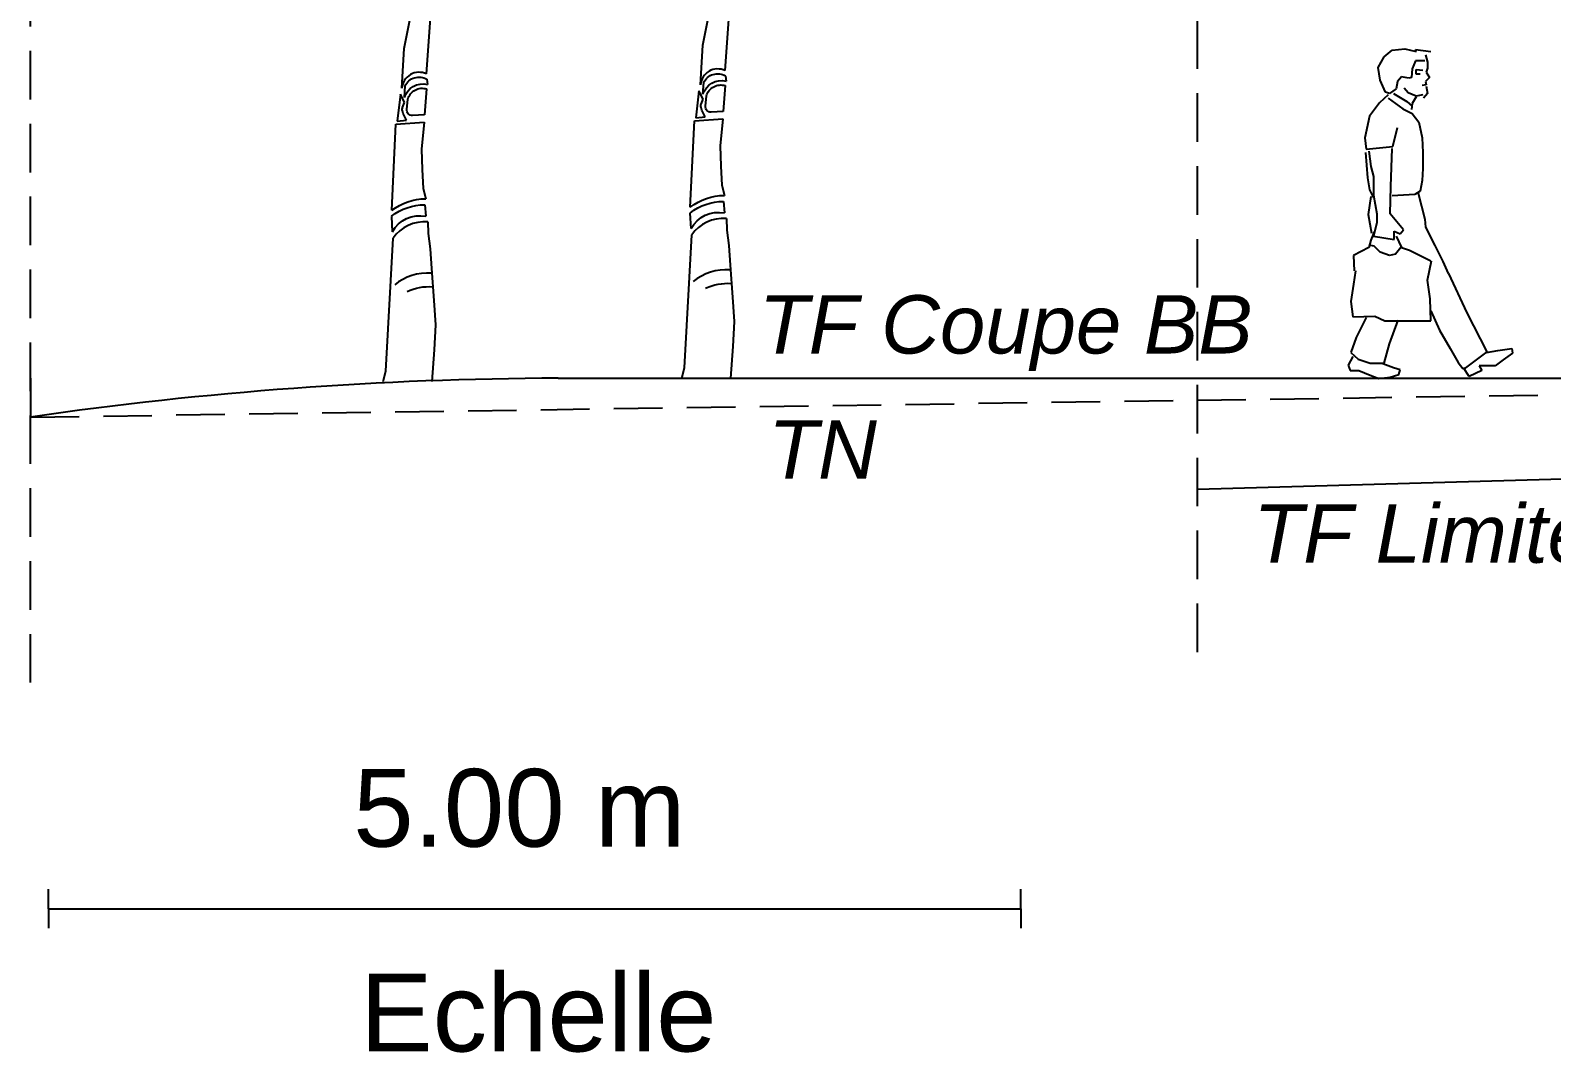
# Model space of a CAD drawing. Header units: millimetres. Extents: x 1514 to 1688, y 984 to 1013.
# Drawn here: x 1556.83 to 1564.65, y 984.49 to 989.75 of the extents above; entities that cross this region are included whole.
import ezdxf

# ---------------------------------------------------------------- set-up
doc = ezdxf.new("R2010")
doc.units = ezdxf.units.MM
doc.linetypes.add('CACHE', pattern=[0.375, 0.25, -0.125])
for name, color, linetype in [('Cotations2', 7, 'Continuous'), ('Limites', 7, 'Continuous'), ('PERSONE', 251, 'Continuous'), ('Texte', 7, 'Continuous')]:
    doc.layers.add(name, color=color, linetype=linetype)
doc.styles.get("Standard").update_dxf_attribs({"font": 'arial.ttf'})

# ---------------------------------------------------------------- blocks, each defined once
blk = doc.blocks.new('E13')
at = {"color": 45, "true_color": 0xba8d4a}
for p, q in [((1.3029, 17.5957), (1.3259, 17.7076)), ((1.3866, 17.5002), (1.4017, 17.7086)), ((1.2946, 17.4475), (1.3029, 17.5957)), ((1.2946, 17.4475), (1.2946, 17.4475)), ((1.2566, 16.9899), (1.2718, 17.312)), ((1.2718, 17.312), (1.3777, 17.3198)), ((1.3777, 17.3198), (1.368, 17.2182)), ((1.368, 17.2182), (1.3706, 17.1423)), ((1.3706, 17.1423), (1.3739, 17.0719)), ((1.3739, 17.0719), (1.3842, 17.0332)), ((1.3916, 16.9463), (1.3932, 16.9037)), ((1.3932, 16.9037), (1.4002, 16.8463)), ((1.2344, 16.3879), (1.2619, 16.8853)), ((1.4002, 16.8463), (1.4059, 16.7727)), ((1.4059, 16.7727), (1.4141, 16.6527)), ((1.4141, 16.6527), (1.4201, 16.5613)), ((1.4201, 16.5613), (1.4159, 16.4677)), ((1.4159, 16.4677), (1.4064, 16.35))]:
    blk.add_line(p, q, dxfattribs=at)
at = {"color": 47, "true_color": 0x8d6a35}
for p, q in [((1.388, 17.4801), (1.3904, 17.461)), ((1.289, 17.4245), (1.2775, 17.3237)), ((1.3043, 17.3929), (1.289, 17.4245)), ((1.304, 17.4118), (1.3066, 17.456)), ((1.3872, 17.4442), (1.3792, 17.3469)), ((1.2995, 17.3523), (1.2968, 17.3625)), ((1.2975, 17.3751), (1.3043, 17.3929)), ((1.3044, 17.3417), (1.2995, 17.3523)), ((1.313, 17.3675), (1.3169, 17.406)), ((1.2775, 17.3237), (1.312, 17.3278)), ((1.312, 17.3278), (1.3044, 17.3417)), ((1.3792, 17.3469), (1.3344, 17.345)), ((1.3805, 17.0103), (1.3848, 16.9675)), ((1.2596, 16.9092), (1.2565, 16.9674)), ((1.2252, 16.35), (1.2344, 16.3879))]:
    blk.add_line(p, q, dxfattribs=at)
at = {"color": 45, "true_color": 0xba8d4a}
for centre, major_axis, start_param, end_param in [((1.359, 17.4418), (-0.0397, 0.051), 5.181167, 7.104727), ((1.3794, 16.8037), (-0.0879, 0.113), 5.536991, 6.586303)]:
    blk.add_ellipse(centre, major_axis=major_axis, ratio=1, start_param=start_param, end_param=end_param, dxfattribs=at)
at = {"color": 47, "true_color": 0x8d6a35, "extrusion": (0, 0, -1)}
for centre, major_axis, start_param, end_param in [((1.3727, 17.3915), (-0.044, 0.0566), 5.660511, 7.192627), ((1.3584, 17.4307), (-0.0354, 0.0455), 5.827895, 7.485347), ((1.3705, 17.3911), (0.0439, 0.0341), 4.072822, 5.678842), ((1.3166, 17.3678), (-0.0126, 0.0162), 5.113129, 5.740899), ((1.3335, 17.3655), (-0.0126, 0.0162), 3.758713, 5.472732), ((1.3775, 16.8182), (-0.118, 0.1517), 6.262862, 6.95973), ((1.3611, 16.8548), (0.0909, 0.0707), 4.294084, 5.580261), ((1.3968, 16.5093), (0.1541, 0.1198), 4.934791, 5.439497)]:
    blk.add_ellipse(centre, major_axis=major_axis, ratio=1, start_param=start_param, end_param=end_param, dxfattribs=at)
at = {"color": 45, "true_color": 0xba8d4a, "extrusion": (0, 0, -1)}
blk.add_ellipse((1.3857, 16.8191), major_axis=(0.169, 0.1315), ratio=1, start_param=-1.556919, end_param=-0.916997, dxfattribs=at)
at = {"color": 47, "true_color": 0x8d6a35}
blk.add_ellipse((1.3918, 16.56), major_axis=(-0.1198, 0.1541), ratio=1, start_param=5.556078, end_param=6.31117, dxfattribs=at)

msp = doc.modelspace()

# ---------------------------------------------------------------- linework, layer by layer
at = {"transparency": 33554636}
for p, q in [((1556.9261, 985.2307), (1556.9261, 985.3307)), ((1561.9261, 985.2307), (1561.9261, 985.3307)), ((1556.9261, 985.2307), (1561.9261, 985.2307)), ((1556.9261, 985.2307), (1556.9261, 985.1307)), ((1561.9261, 985.2307), (1561.9261, 985.1307))]:
    msp.add_line(p, q, dxfattribs=at)
at = {"layer": 'Cotations2', "linetype": 'CACHE'}
msp.add_line((1556.8333, 987.7597), (1578.1351, 988.0697), dxfattribs=at)
at = {"layer": 'Cotations2'}
msp.add_line((1556.8333, 987.9597), (1556.8333, 987.7597), dxfattribs=at)
msp.add_arc((1559.6054, 968.6562), 19.3036, 90.17273, 98.25666, dxfattribs=at)
at = {"layer": 'Limites', "linetype": 'CACHE', "transparency": 33554636}
for p, q in [((1562.8333, 986.5508), (1562.8333, 996.4109)), ((1556.8333, 986.3938), (1556.8333, 996.2539))]:
    msp.add_line(p, q, dxfattribs=at)
at = {"layer": 'Limites'}
for p, q in [((1559.5472, 987.9597), (1565.6351, 987.9597)), ((1562.8333, 987.3897), (1568.2151, 987.5392))]:
    msp.add_line(p, q, dxfattribs=at)
at = {"layer": 'PERSONE', "color": 251, "linetype": 'Continuous'}
for p, q in [((1563.7935, 989.6125), (1563.8345, 989.6467)), ((1563.8345, 989.6467), (1563.8995, 989.6536)), ((1563.8995, 989.6536), (1563.9576, 989.6399)), ((1563.9576, 989.6399), (1563.9542, 989.6501)), ((1563.9542, 989.6501), (1564.0328, 989.6399)), ((1563.7628, 989.5579), (1563.7935, 989.6125)), ((1563.773, 989.4929), (1563.7628, 989.5579)), ((1563.9542, 989.592), (1563.9371, 989.551)), ((1564.002, 989.592), (1563.9542, 989.592)), ((1564.0054, 989.6228), (1564.0157, 989.5852)), ((1564.0157, 989.5852), (1564.0157, 989.5544)), ((1563.8004, 989.4314), (1563.773, 989.4929)), ((1563.8619, 989.4861), (1563.8551, 989.4485)), ((1563.8824, 989.51), (1563.8619, 989.4861)), ((1563.92, 989.5032), (1563.8824, 989.51)), ((1563.9337, 989.5066), (1563.92, 989.5032)), ((1563.9371, 989.551), (1563.9337, 989.5066)), ((1563.9576, 989.5237), (1563.9576, 989.5476)), ((1563.9576, 989.5476), (1563.9918, 989.5442)), ((1563.9781, 989.5237), (1563.9576, 989.5237)), ((1564.026, 989.5066), (1564.0054, 989.4861)), ((1564.0054, 989.4861), (1564.0089, 989.469)), ((1564.0157, 989.5544), (1564.0089, 989.5339)), ((1564.0089, 989.5339), (1564.026, 989.5066)), ((1563.814, 989.4177), (1563.7696, 989.3767)), ((1563.8209, 989.4246), (1563.8004, 989.4314)), ((1563.814, 989.4006), (1563.8892, 989.3459)), ((1563.8551, 989.4485), (1563.8209, 989.4246)), ((1563.8414, 989.4246), (1563.9097, 989.3835)), ((1563.9166, 989.428), (1563.8961, 989.4519)), ((1563.9576, 989.4109), (1563.9166, 989.428)), ((1563.9576, 989.4075), (1563.9371, 989.3733)), ((1563.9918, 989.4177), (1563.9576, 989.4109)), ((1564.0089, 989.469), (1563.9884, 989.4656)), ((1564.0157, 989.4246), (1563.9952, 989.4006)), ((1564.0089, 989.4622), (1564.0157, 989.4246)), ((1563.7696, 989.3767), (1563.7183, 989.3083)), ((1563.8892, 989.3459), (1563.9371, 989.322)), ((1563.9097, 989.3835), (1563.9371, 989.3596)), ((1563.9371, 989.3733), (1563.9337, 989.3425)), ((1563.9371, 989.322), (1563.9713, 989.2776)), ((1563.7183, 989.3083), (1563.6944, 989.1956)), ((1563.838, 989.1511), (1563.8619, 989.2502)), ((1563.9713, 989.2776), (1563.9884, 989.1956)), ((1563.6944, 989.1956), (1563.7012, 989.1374)), ((1563.9884, 989.1956), (1563.9918, 989.1204)), ((1563.6978, 989.1204), (1563.7081, 988.9905)), ((1563.7012, 989.1374), (1563.838, 989.1511)), ((1563.7149, 989.1272), (1563.7252, 989.0486)), ((1563.8277, 988.946), (1563.8345, 989.1409)), ((1563.9918, 989.1204), (1563.9918, 989.0383)), ((1563.7252, 989.0486), (1563.7388, 988.9973)), ((1563.9918, 989.0383), (1563.9884, 988.9768)), ((1563.7081, 988.9905), (1563.7183, 988.9289)), ((1563.7388, 988.9973), (1563.7388, 988.9016)), ((1563.8243, 988.8059), (1563.8277, 988.946)), ((1563.9884, 988.9768), (1563.9781, 988.9221)), ((1563.7252, 988.8948), (1563.7115, 988.8025)), ((1563.7183, 988.9289), (1563.7388, 988.8879)), ((1563.7388, 988.9016), (1563.7559, 988.8059)), ((1563.9508, 988.905), (1563.8345, 988.8982)), ((1563.9781, 988.9221), (1563.9508, 988.905)), ((1563.9678, 988.9119), (1564.002, 988.7785)), ((1563.7115, 988.8025), (1563.7286, 988.7068)), ((1563.7559, 988.8059), (1563.7559, 988.7615)), ((1563.8927, 988.7239), (1563.8243, 988.8059)), ((1564.002, 988.7785), (1564.0054, 988.7375)), ((1563.7423, 988.7136), (1563.7252, 988.6692)), ((1563.7559, 988.7615), (1563.7388, 988.6897)), ((1563.8448, 988.6726), (1563.8448, 988.717)), ((1563.8448, 988.717), (1563.8756, 988.7034)), ((1563.8756, 988.7034), (1563.8927, 988.7239)), ((1564.0054, 988.7375), (1564.0533, 988.6418)), ((1563.7149, 988.6316), (1563.6363, 988.5906)), ((1563.7252, 988.6692), (1563.7149, 988.6316)), ((1563.7423, 988.6384), (1563.7252, 988.6418)), ((1563.7388, 988.6897), (1563.8448, 988.6726)), ((1563.773, 988.6076), (1563.7423, 988.6384)), ((1563.879, 988.6316), (1563.8516, 988.5974)), ((1563.8551, 988.6897), (1563.8824, 988.6316)), ((1563.8824, 988.6316), (1563.9234, 988.6179)), ((1563.9234, 988.6179), (1564.0328, 988.5632)), ((1564.0533, 988.6418), (1564.0943, 988.5598)), ((1563.6363, 988.5906), (1563.6397, 988.5119)), ((1563.8209, 988.5906), (1563.773, 988.6076)), ((1563.8516, 988.5974), (1563.8209, 988.5906)), ((1564.0157, 988.4641), (1564.0362, 988.5632)), ((1564.0943, 988.5598), (1564.1217, 988.4983)), ((1563.6466, 988.5119), (1563.6363, 988.4436)), ((1564.0294, 988.3684), (1564.0157, 988.4641)), ((1564.2208, 988.2966), (1564.1251, 988.4983)), ((1563.6363, 988.4436), (1563.6226, 988.3547)), ((1563.6226, 988.3547), (1563.6329, 988.2761)), ((1564.0328, 988.2556), (1564.0294, 988.3684)), ((1564.0328, 988.3069), (1564.0772, 988.2077)), ((1563.6329, 988.2761), (1563.7457, 988.2795)), ((1563.7012, 988.2727), (1563.65, 988.1701)), ((1563.7457, 988.2795), (1563.7969, 988.2556)), ((1563.7969, 988.2556), (1563.9166, 988.2556)), ((1563.8209, 988.136), (1563.8653, 988.259)), ((1563.9166, 988.2556), (1564.0328, 988.2556)), ((1564.3233, 988.0949), (1564.2208, 988.2966)), ((1563.65, 988.1701), (1563.6226, 988.0915)), ((1564.0772, 988.2077), (1564.1319, 988.112)), ((1563.6329, 988.071), (1563.609, 988.0266)), ((1563.6226, 988.0915), (1563.6602, 988.0573)), ((1563.7935, 988.0368), (1563.8209, 988.136)), ((1564.1319, 988.112), (1564.1729, 988.0403)), ((1564.2139, 988.0129), (1564.3233, 988.0949)), ((1564.3199, 988.0915), (1564.378, 988.1018)), ((1564.3302, 988.0915), (1564.3199, 988.0915)), ((1564.378, 988.1018), (1564.4259, 988.1086)), ((1564.4532, 988.0881), (1564.4054, 988.0539)), ((1564.4259, 988.1086), (1564.4498, 988.112)), ((1564.4498, 988.112), (1564.4532, 988.0881)), ((1563.609, 988.0266), (1563.6192, 987.9992)), ((1563.6192, 987.9992), (1563.6636, 987.9992)), ((1563.6602, 988.0573), (1563.7218, 988.0368)), ((1563.6636, 987.9992), (1563.7218, 987.9753)), ((1563.7218, 988.0368), (1563.7935, 988.0368)), ((1563.8414, 988.0129), (1563.7867, 988.0334)), ((1563.8756, 988.0027), (1563.8414, 988.0129)), ((1563.8687, 987.9787), (1563.8756, 988.0027)), ((1564.1729, 988.0403), (1564.1969, 988.0095)), ((1564.1969, 988.0095), (1564.2139, 988.0129)), ((1564.231, 987.9685), (1564.2003, 988.0129)), ((1564.296, 987.9992), (1564.231, 987.9685)), ((1564.3643, 988.0232), (1564.2823, 988.0232)), ((1564.2823, 988.0232), (1564.296, 987.9992)), ((1564.4054, 988.0539), (1564.3643, 988.0232)), ((1563.7218, 987.9753), (1563.7662, 987.9582)), ((1563.7662, 987.9582), (1563.8243, 987.9651)), ((1563.8243, 987.9651), (1563.8687, 987.9787))]:
    msp.add_line(p, q, dxfattribs=at)

# ---------------------------------------------------------------- block references
at = {"color": 45, "true_color": 0xba8d4a, "xscale": 1.37477329816057, "yscale": 1.37477329816057, "zscale": 1.37477329816057}
for p in [(1556.9632, 965.4662), (1558.4984, 965.4833)]:
    msp.add_blockref('E13', p, dxfattribs=at)

# ---------------------------------------------------------------- texts
at = {"layer": 'Texte', "char_height": 0.3, "attachment_point": 1}
for s, width, heights, insert in [('{\\fArial|b0|i1|c0|p34;TF Coupe BB}', 2.907413, [0.3541], (1560.5784, 988.3868)), ('{\\fArial|b0|i1|c0|p34;TN}', 0.823112, [0.2384], (1560.6264, 987.7431)), ('{\\fArial|b0|i1|c0|p34;TF Limite Est}', 2.907413, [0.3541], (1563.1207, 987.3107))]:
    msp.add_mtext_dynamic_manual_height_columns(s, width=width, gutter_width=12.5, heights=heights, dxfattribs=dict(at, insert=insert))
at = {"layer": 'Texte', "transparency": 33554636, "char_height": 0.4, "attachment_point": 1}
for s, insert in [('5.00 m', (1558.4927, 985.9498)), ('Echelle', (1558.5287, 984.8962))]:
    msp.add_mtext_dynamic_manual_height_columns(s, width=2.510123, gutter_width=12.5, heights=[0.5298], dxfattribs=dict(at, insert=insert))

doc.saveas('drawing.dxf')
